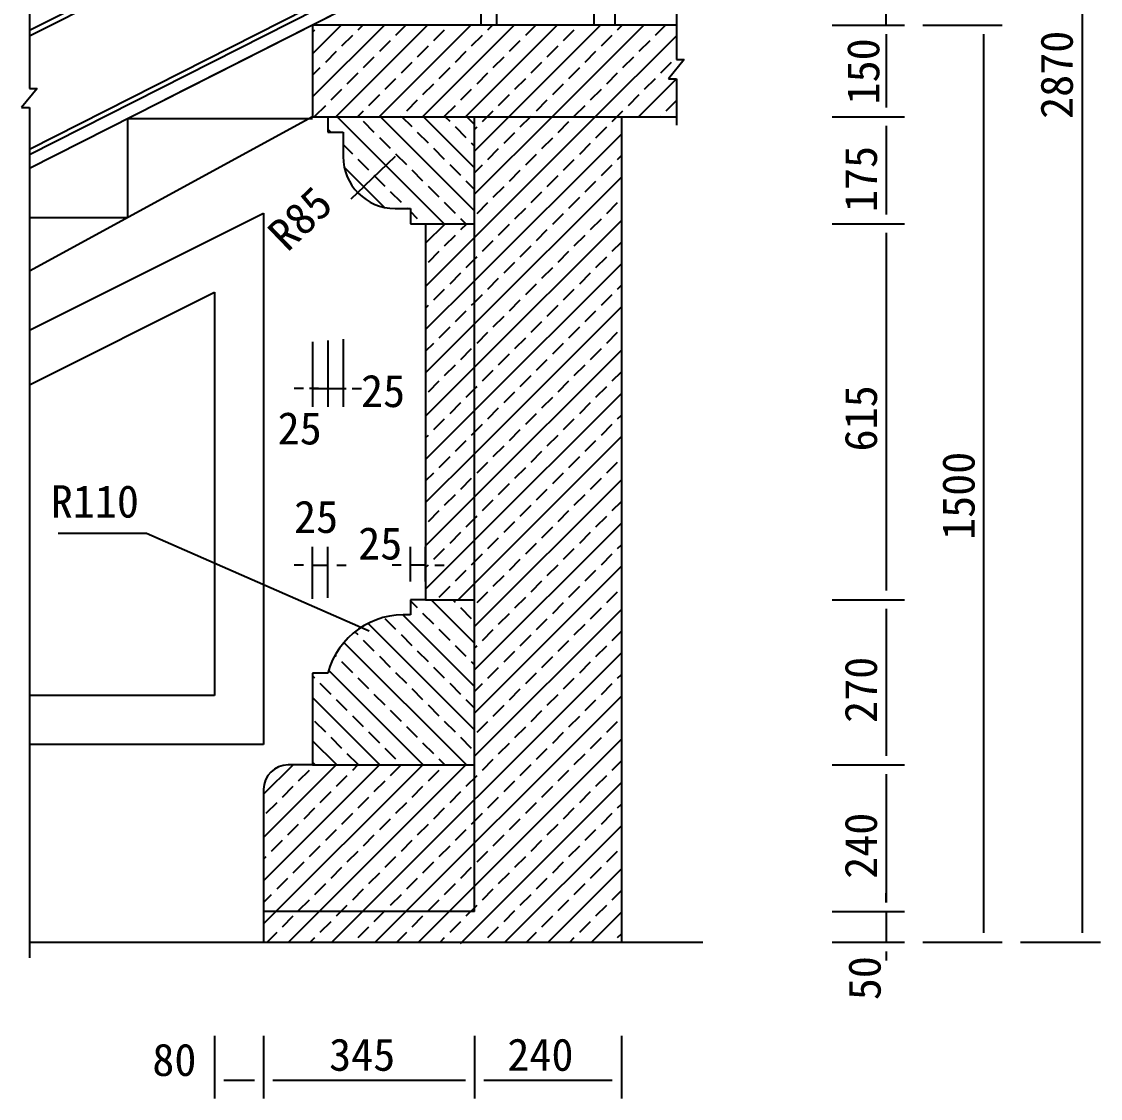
# Model space of a CAD drawing. Header units: metres. Extents: x -351 to 4765, y -725 to 4733.
# Drawn here: x 3001 to 4765, y -392 to 1370 of the extents above; entities that cross this region are included whole.
import ezdxf

# ---------------------------------------------------------------- set-up
doc = ezdxf.new("R2010")
doc.units = ezdxf.units.M
for name, color, linetype in [('2', 2, 'Continuous'), ('3', 3, 'Continuous'), ('4', 4, 'Continuous'), ('7', 7, 'Continuous'), ('BH', 3, 'Continuous'), ('DIM', 3, 'Continuous')]:
    doc.layers.add(name, color=color, linetype=linetype)

msp = doc.modelspace()

# ---------------------------------------------------------------- linework, layer by layer
for p, q in [((3540.28, 1079.65), (3561.87, 1100.48)), ((3569.76, 372.64), (3542.29, 384.69))]:
    msp.add_line(p, q)
at = {"layer": '2'}
msp.add_line((3014, -136.15), (4115.05, -136.15), dxfattribs=at)
at = {"layer": '3'}
for p, q in [((3014, 2339.92), (3014, 1282)), ((3014, 1355.34), (3660.75, 1681.04)), ((3014, 1346.38), (3652.75, 1668.05)), ((3652.75, 1484.37), (3014, 1160.41)), ((3660.75, 1479.46), (3014, 1151.44)), ((4072.03, 1390.31), (4072.03, 1307.69)), ((4084.72, 1307.69), (4059.34, 1276.22)), ((4072.03, 1307.69), (4084.72, 1307.69)), ((3014, 1282), (3014, 1260.38)), ((4059.34, 1276.22), (4072.03, 1276.22)), ((4072.03, 1276.22), (4072.03, 1200.09)), ((3026.69, 1260.38), (3001.31, 1228.9)), ((3014, 1260.38), (3026.69, 1260.38)), ((3001.31, 1228.9), (3014, 1228.9)), ((3014, 1228.9), (3014, 1133.85)), ((3477.03, 1213.85), (3014, 961.29)), ((3174.57, 1210.45), (3174.57, 1048.87)), ((3477.03, 1210.45), (3174.57, 1210.45)), ((3014, 1133.85), (3014, -161.88)), ((3014, 864.9), (3397.03, 1056.42)), ((3174.57, 1048.87), (3014, 1048.87)), ((3397.03, 1056.42), (3397.03, 187.34)), ((3014, 775.46), (3317.03, 926.97)), ((3317.03, 926.97), (3317.03, 267.34)), ((3317.03, 267.34), (3014, 267.34)), ((3397.03, 187.34), (3014, 187.34))]:
    msp.add_line(p, q, dxfattribs=at)
at = {"layer": '4'}
for p, q in [((3752.03, 2433.85), (3752.03, 1363.85)), ((3972.03, 1363.85), (3972.03, 2433.85)), ((4072.03, 1363.85), (3477.03, 1363.85)), ((3477.03, 1363.85), (3477.03, 1363.85)), ((3477.03, 1363.85), (3477.03, 1363.85)), ((3477.03, 1363.85), (3477.03, 1213.85)), ((3477.03, 1213.85), (3502.03, 1213.85)), ((3502.03, 1213.85), (3502.03, 1188.85)), ((3742.03, -86.15), (3742.03, 1213.85)), ((3982.03, 1213.85), (3982.03, -136.15)), ((3502.03, 1188.85), (3527.03, 1188.85)), ((3527.03, 1188.85), (3527.03, 1148.85)), ((3612.03, 1063.85), (3637.03, 1063.85)), ((3637.03, 1063.85), (3637.03, 1038.85)), ((3637.03, 1038.85), (3662.03, 1038.85)), ((3662.03, 1038.85), (3662.03, 423.85)), ((3662.03, 423.85), (3637.03, 423.85)), ((3637.03, 423.85), (3637.03, 398.99)), ((3502.03, 303.85), (3477.03, 303.85)), ((3477.03, 303.85), (3477.03, 153.85)), ((3477.03, 153.85), (3437.03, 153.85)), ((3397.03, 113.85), (3397.03, -136.15)), ((3982.03, -136.15), (3982.03, -136.15))]:
    msp.add_line(p, q, dxfattribs=at)
for centre, radius, start, end in [((3612.03, 1148.85), 85, 180, 270), ((3626.7, 270.31), 129.1, 85.41, 164.94), ((3437.03, 113.85), 40, 90, 180)]:
    msp.add_arc(centre, radius, start, end, dxfattribs=at)
at = {"layer": '7'}
for p, q in [((3777.77, 1483.85), (3777.77, 1363.85)), ((3937.77, 1363.85), (3937.77, 1483.85)), ((3680.75, 1467.18), (3014, 1129.02)), ((3680.75, 1467.18), (3235.78, 1241.5)), ((3502.03, 1213.85), (4072.03, 1213.85)), ((3662.03, 1038.85), (3742.03, 1038.85)), ((3662.03, 423.85), (3742.03, 423.85)), ((3477.03, 153.85), (3742.03, 153.85)), ((3742.03, -86.15), (3397.03, -86.15))]:
    msp.add_line(p, q, dxfattribs=at)
at = {"layer": 'BH'}
for p, q in [((3477.03, 1317.09), (3523.79, 1363.85)), ((3477.03, 1246.38), (3594.5, 1363.85)), ((3515.21, 1213.85), (3665.21, 1363.85)), ((3551.59, 1356.3), (3559.14, 1363.85)), ((3585.92, 1213.85), (3735.92, 1363.85)), ((3613.46, 1347.46), (3629.86, 1363.85)), ((3656.63, 1213.85), (3806.63, 1363.85)), ((3727.34, 1213.85), (3877.34, 1363.85)), ((3763.72, 1356.3), (3771.28, 1363.85)), ((3798.05, 1213.85), (3948.05, 1363.85)), ((3825.59, 1347.46), (3841.99, 1363.85)), ((3868.76, 1213.85), (4018.76, 1363.85)), ((3975.85, 1356.3), (3983.41, 1363.85)), ((4037.72, 1347.46), (4054.12, 1363.85)), ((3477.03, 1352.45), (3480.88, 1356.3)), ((3525.07, 1329.78), (3542.75, 1347.46)), ((3675.33, 1338.62), (3693.01, 1356.3)), ((3737.2, 1329.78), (3754.88, 1347.46)), ((3887.46, 1338.62), (3905.14, 1356.3)), ((3939.47, 1213.85), (4072.03, 1346.41)), ((3949.34, 1329.78), (3967.01, 1347.46)), ((3586.94, 1320.94), (3604.62, 1338.62)), ((3648.82, 1312.1), (3666.49, 1329.78)), ((3799.08, 1320.94), (3816.75, 1338.62)), ((3860.95, 1312.1), (3878.63, 1329.78)), ((4011.21, 1320.94), (4028.89, 1338.62)), ((3498.56, 1303.26), (3516.23, 1320.94)), ((3560.43, 1294.43), (3578.1, 1312.1)), ((3710.69, 1303.26), (3728.36, 1320.94)), ((3772.56, 1294.43), (3790.24, 1312.1)), ((3922.82, 1303.26), (3940.5, 1320.94)), ((3984.69, 1294.43), (4002.37, 1312.1)), ((3477.03, 1281.74), (3489.72, 1294.43)), ((3622.3, 1285.59), (3639.98, 1303.26)), ((3684.17, 1276.75), (3701.85, 1294.43)), ((3834.43, 1285.59), (3852.11, 1303.26)), ((3896.3, 1276.75), (3913.98, 1294.43)), ((4046.56, 1285.59), (4064.24, 1303.26)), ((3533.91, 1267.91), (3551.59, 1285.59)), ((3595.78, 1259.07), (3613.46, 1276.75)), ((3746.04, 1267.91), (3763.72, 1285.59)), ((3807.91, 1259.07), (3825.59, 1276.75)), ((3958.17, 1267.91), (3975.85, 1285.59)), ((4010.19, 1213.85), (4072.03, 1275.7)), ((4020.05, 1259.07), (4037.72, 1276.75)), ((3507.39, 1241.39), (3525.07, 1259.07)), ((3657.65, 1250.23), (3675.33, 1267.91)), ((3719.53, 1241.39), (3737.2, 1259.07)), ((3869.79, 1250.23), (3887.46, 1267.91)), ((3931.66, 1241.39), (3949.34, 1259.07)), ((3569.27, 1232.55), (3586.94, 1250.23)), ((3631.14, 1223.72), (3648.82, 1241.39)), ((3781.4, 1232.55), (3799.08, 1250.23)), ((3843.27, 1223.72), (3860.95, 1241.39)), ((3993.53, 1232.55), (4011.21, 1250.23)), ((4055.4, 1223.72), (4072.03, 1240.34)), ((3480.88, 1214.88), (3498.56, 1232.55)), ((3550.57, 1213.85), (3560.43, 1223.72)), ((3693.01, 1214.88), (3710.69, 1232.55)), ((3762.7, 1213.85), (3772.56, 1223.72)), ((3905.14, 1214.88), (3922.82, 1232.55)), ((3974.83, 1213.85), (3984.69, 1223.72)), ((3692.26, 1038.85), (3517.26, 1213.85)), ((3578.1, 1188.36), (3560.43, 1206.04)), ((3742.03, 1059.79), (3587.97, 1213.85)), ((3621.28, 1213.85), (3622.3, 1214.88)), ((3639.98, 1197.2), (3623.32, 1213.85)), ((3742.03, 1130.5), (3658.68, 1213.85)), ((3701.85, 1206.04), (3694.03, 1213.85)), ((3742.03, 1201.21), (3729.39, 1213.85)), ((3742.03, 1157.83), (3798.05, 1213.85)), ((3742.03, 1087.12), (3868.76, 1213.85)), ((3742.03, 1016.41), (3939.47, 1213.85)), ((3754.88, 1206.04), (3762.7, 1213.85)), ((3816.75, 1197.2), (3833.41, 1213.85)), ((3833.41, 1213.85), (3834.43, 1214.88)), ((3878.63, 1188.36), (3896.3, 1206.04)), ((3967.01, 1206.04), (3974.83, 1213.85)), ((4045.54, 1213.85), (4046.56, 1214.88)), ((3506.9, 1188.85), (3502.03, 1193.73)), ((3666.49, 1170.68), (3648.82, 1188.36)), ((3728.36, 1179.52), (3710.69, 1197.2)), ((3742.03, 1193.18), (3746.04, 1197.2)), ((3742.03, 945.7), (3982.03, 1185.7)), ((3790.24, 1170.68), (3807.91, 1188.36)), ((3940.5, 1179.52), (3958.17, 1197.2)), ((3542.75, 1153), (3527.03, 1168.73)), ((3604.62, 1161.84), (3586.94, 1179.52)), ((3742.03, 1165.86), (3737.2, 1170.68)), ((3852.11, 1161.84), (3869.79, 1179.52)), ((3913.98, 1153), (3931.66, 1170.68)), ((3631.14, 1135.33), (3613.46, 1153)), ((3693.01, 1144.17), (3675.33, 1161.84)), ((3763.72, 1144.17), (3781.4, 1161.84)), ((3825.59, 1135.33), (3843.27, 1153)), ((3975.85, 1144.17), (3982.03, 1150.34)), ((3594.77, 1065.62), (3528.8, 1131.6)), ((3569.27, 1126.49), (3551.59, 1144.17)), ((3719.53, 1117.65), (3701.85, 1135.33)), ((3742.03, 1122.47), (3754.88, 1135.33)), ((3887.46, 1126.49), (3905.14, 1144.17)), ((3949.34, 1117.65), (3967.01, 1135.33)), ((3595.78, 1099.97), (3578.1, 1117.65)), ((3657.65, 1108.81), (3639.98, 1126.49)), ((3742.03, 874.99), (3982.03, 1114.99)), ((3799.08, 1108.81), (3816.75, 1126.49)), ((3860.95, 1099.97), (3878.63, 1117.65)), ((3684.17, 1082.29), (3666.49, 1099.97)), ((3742.03, 1095.15), (3728.36, 1108.81)), ((3772.56, 1082.29), (3790.24, 1099.97)), ((3922.82, 1091.13), (3940.5, 1108.81)), ((3622.3, 1073.45), (3604.62, 1091.13)), ((3834.43, 1073.45), (3852.11, 1091.13)), ((3896.3, 1064.62), (3913.98, 1082.29)), ((3631.9, 1063.85), (3631.14, 1064.62)), ((3648.82, 1046.94), (3637.03, 1058.73)), ((3710.69, 1055.78), (3693.01, 1073.45)), ((3746.04, 1055.78), (3763.72, 1073.45)), ((3807.91, 1046.94), (3825.59, 1064.62)), ((3958.17, 1055.78), (3975.85, 1073.45)), ((3727.61, 1038.85), (3719.53, 1046.94)), ((3742.03, 804.28), (3982.03, 1044.28)), ((3869.79, 1038.1), (3887.46, 1055.78)), ((3931.66, 1029.26), (3949.34, 1046.94)), ((3662.03, 1007.12), (3693.76, 1038.85)), ((3719.53, 1029.26), (3729.12, 1038.85)), ((3781.4, 1020.42), (3799.08, 1038.1)), ((3843.27, 1011.58), (3860.95, 1029.26)), ((3662.03, 936.41), (3742.03, 1016.41)), ((3693.01, 1002.74), (3710.69, 1020.42)), ((3754.88, 993.91), (3772.56, 1011.58)), ((3905.14, 1002.74), (3922.82, 1020.42)), ((3967.01, 993.91), (3982.03, 1008.92)), ((3666.49, 976.23), (3684.17, 993.91)), ((3816.75, 985.07), (3834.43, 1002.74)), ((3878.63, 976.23), (3896.3, 993.91)), ((3728.36, 967.39), (3742.03, 981.05)), ((3742.03, 981.05), (3746.04, 985.07)), ((3742.03, 733.56), (3982.03, 973.56)), ((3790.24, 958.55), (3807.91, 976.23)), ((3940.5, 967.39), (3958.17, 985.07)), ((3701.85, 940.87), (3719.53, 958.55)), ((3852.11, 949.71), (3869.79, 967.39)), ((3913.98, 940.87), (3931.66, 958.55)), ((3662.03, 865.7), (3742.03, 945.7)), ((3763.72, 932.03), (3781.4, 949.71)), ((3825.59, 923.19), (3843.27, 940.87)), ((3975.85, 932.03), (3982.03, 938.21)), ((3675.33, 914.36), (3693.01, 932.03)), ((3742.03, 910.34), (3754.88, 923.19)), ((3887.46, 914.36), (3905.14, 932.03)), ((3949.34, 905.52), (3967.01, 923.19)), ((3662.03, 901.05), (3666.49, 905.52)), ((3737.2, 905.52), (3742.03, 910.34)), ((3742.03, 662.85), (3982.03, 902.85)), ((3799.08, 896.68), (3816.75, 914.36)), ((3860.95, 887.84), (3878.63, 905.52)), ((3710.69, 879), (3728.36, 896.68)), ((3772.56, 870.16), (3790.24, 887.84)), ((3922.82, 879), (3940.5, 896.68)), ((3662.03, 794.99), (3742.03, 874.99)), ((3684.17, 852.48), (3701.85, 870.16)), ((3834.43, 861.32), (3852.11, 879)), ((3896.3, 852.48), (3913.98, 870.16)), ((3746.04, 843.65), (3763.72, 861.32)), ((3807.91, 834.81), (3825.59, 852.48)), ((3958.17, 843.65), (3975.85, 861.32)), ((3662.03, 830.34), (3675.33, 843.65)), ((3719.53, 817.13), (3737.2, 834.81)), ((3742.03, 592.14), (3982.03, 832.14)), ((3869.79, 825.97), (3887.46, 843.65)), ((3931.66, 817.13), (3949.34, 834.81)), ((3781.4, 808.29), (3799.08, 825.97)), ((3843.27, 799.45), (3860.95, 817.13)), ((3662.03, 724.28), (3742.03, 804.28)), ((3693.01, 790.61), (3710.69, 808.29)), ((3754.88, 781.77), (3772.56, 799.45)), ((3905.14, 790.61), (3922.82, 808.29)), ((3967.01, 781.77), (3982.03, 796.79)), ((3666.49, 764.1), (3684.17, 781.77)), ((3816.75, 772.93), (3834.43, 790.61)), ((3878.63, 764.1), (3896.3, 781.77)), ((3728.36, 755.26), (3742.03, 768.92)), ((3742.03, 768.92), (3746.04, 772.93)), ((3742.03, 521.43), (3982.03, 761.43)), ((3790.24, 746.42), (3807.91, 764.1)), ((3940.5, 755.26), (3958.17, 772.93)), ((3701.85, 728.74), (3719.53, 746.42)), ((3852.11, 737.58), (3869.79, 755.26)), ((3913.98, 728.74), (3931.66, 746.42)), ((3662.03, 653.56), (3742.03, 733.56)), ((3763.72, 719.9), (3781.4, 737.58)), ((3825.59, 711.06), (3843.27, 728.74)), ((3975.85, 719.9), (3982.03, 726.08)), ((3675.33, 702.22), (3693.01, 719.9)), ((3742.03, 698.21), (3754.88, 711.06)), ((3887.46, 702.22), (3905.14, 719.9)), ((3949.34, 693.38), (3967.01, 711.06)), ((3662.03, 688.92), (3666.49, 693.38)), ((3737.2, 693.38), (3742.03, 698.21)), ((3742.03, 450.72), (3982.03, 690.72)), ((3799.08, 684.55), (3816.75, 702.22)), ((3860.95, 675.71), (3878.63, 693.38)), ((3710.69, 666.87), (3728.36, 684.55)), ((3772.56, 658.03), (3790.24, 675.71)), ((3922.82, 666.87), (3940.5, 684.55)), ((3662.03, 582.85), (3742.03, 662.85)), ((3684.17, 640.35), (3701.85, 658.03)), ((3834.43, 649.19), (3852.11, 666.87)), ((3896.3, 640.35), (3913.98, 658.03)), ((3746.04, 631.51), (3763.72, 649.19)), ((3807.91, 622.67), (3825.59, 640.35)), ((3958.17, 631.51), (3975.85, 649.19)), ((3662.03, 618.21), (3675.33, 631.51)), ((3719.53, 605), (3737.2, 622.67)), ((3742.03, 380.01), (3982.03, 620.01)), ((3869.79, 613.84), (3887.46, 631.51)), ((3931.66, 605), (3949.34, 622.67)), ((3781.4, 596.16), (3799.08, 613.84)), ((3843.27, 587.32), (3860.95, 605)), ((3662.03, 512.14), (3742.03, 592.14)), ((3693.01, 578.48), (3710.69, 596.16)), ((3754.88, 569.64), (3772.56, 587.32)), ((3905.14, 578.48), (3922.82, 596.16)), ((3967.01, 569.64), (3982.03, 584.66)), ((3666.49, 551.96), (3684.17, 569.64)), ((3816.75, 560.8), (3834.43, 578.48)), ((3878.63, 551.96), (3896.3, 569.64)), ((3728.36, 543.12), (3742.03, 556.79)), ((3742.03, 556.79), (3746.04, 560.8)), ((3742.03, 309.3), (3982.03, 549.3)), ((3790.24, 534.29), (3807.91, 551.96)), ((3940.5, 543.12), (3958.17, 560.8)), ((3701.85, 516.61), (3719.53, 534.29)), ((3852.11, 525.45), (3869.79, 543.12)), ((3913.98, 516.61), (3931.66, 534.29)), ((3662.03, 441.43), (3742.03, 521.43)), ((3763.72, 507.77), (3781.4, 525.45)), ((3825.59, 498.93), (3843.27, 516.61)), ((3975.85, 507.77), (3982.03, 513.95)), ((3675.33, 490.09), (3693.01, 507.77)), ((3742.03, 486.08), (3754.88, 498.93)), ((3887.46, 490.09), (3905.14, 507.77)), ((3949.34, 481.25), (3967.01, 498.93)), ((3662.03, 476.79), (3666.49, 481.25)), ((3737.2, 481.25), (3742.03, 486.08)), ((3742.03, 238.59), (3982.03, 478.59)), ((3799.08, 472.41), (3816.75, 490.09)), ((3860.95, 463.58), (3878.63, 481.25)), ((3710.69, 454.74), (3728.36, 472.41)), ((3772.56, 445.9), (3790.24, 463.58)), ((3922.82, 454.74), (3940.5, 472.41)), ((3684.17, 428.22), (3701.85, 445.9)), ((3715.16, 423.85), (3742.03, 450.72)), ((3834.43, 437.06), (3852.11, 454.74)), ((3896.3, 428.22), (3913.98, 445.9)), ((3742.03, 352.68), (3670.86, 423.85)), ((3710.69, 419.38), (3706.21, 423.85)), ((3742.03, 423.4), (3741.57, 423.85)), ((3746.04, 419.38), (3763.72, 437.06)), ((3807.91, 410.54), (3825.59, 428.22)), ((3958.17, 419.38), (3975.85, 437.06)), ((3648.82, 410.54), (3637.03, 422.33)), ((3737.2, 392.86), (3719.53, 410.54)), ((3742.03, 167.88), (3982.03, 407.88)), ((3869.79, 401.7), (3887.46, 419.38)), ((3931.66, 392.86), (3949.34, 410.54)), ((3613.46, 375.19), (3595.78, 392.86)), ((3742.03, 281.97), (3624.61, 399.39)), ((3675.33, 384.03), (3657.65, 401.7)), ((3781.4, 384.03), (3799.08, 401.7)), ((3843.27, 375.19), (3860.95, 392.86)), ((3551.59, 366.35), (3546.48, 371.46)), ((3742.03, 211.26), (3568, 385.29)), ((3701.85, 357.51), (3684.17, 375.19)), ((3754.88, 357.51), (3772.56, 375.19)), ((3905.14, 366.35), (3922.82, 384.03)), ((3967.01, 357.51), (3982.03, 372.52)), ((3728.73, 153.85), (3528.48, 354.1)), ((3578.1, 339.83), (3560.43, 357.51)), ((3639.98, 348.67), (3622.3, 366.35)), ((3816.75, 348.67), (3834.43, 366.35)), ((3878.63, 339.83), (3896.3, 357.51)), ((3508.71, -136.15), (3982.03, 337.17)), ((3666.49, 322.15), (3648.82, 339.83)), ((3728.36, 330.99), (3710.69, 348.67)), ((3742.03, 344.66), (3746.04, 348.67)), ((3790.24, 322.15), (3807.91, 339.83)), ((3940.5, 330.99), (3958.17, 348.67)), ((3516.23, 330.99), (3513.98, 333.25)), ((3542.75, 304.48), (3525.07, 322.15)), ((3604.62, 313.32), (3586.94, 330.99)), ((3742.03, 317.33), (3737.2, 322.15)), ((3852.11, 313.32), (3869.79, 330.99)), ((3913.98, 304.48), (3931.66, 322.15)), ((3658.02, 153.85), (3503.37, 308.5)), ((3631.14, 286.8), (3613.46, 304.48)), ((3693.01, 295.64), (3675.33, 313.32)), ((3763.72, 295.64), (3781.4, 313.32)), ((3825.59, 286.8), (3843.27, 304.48)), ((3975.85, 295.64), (3982.03, 301.81)), ((3480.88, 295.64), (3477.03, 299.49)), ((3507.39, 269.12), (3489.72, 286.8)), ((3569.27, 277.96), (3551.59, 295.64)), ((3719.53, 269.12), (3701.85, 286.8)), ((3742.03, 273.95), (3754.88, 286.8)), ((3887.46, 277.96), (3905.14, 295.64)), ((3949.34, 269.12), (3967.01, 286.8)), ((3595.78, 251.44), (3578.1, 269.12)), ((3579.42, -136.15), (3982.03, 266.46)), ((3657.65, 260.28), (3639.98, 277.96)), ((3799.08, 260.28), (3816.75, 277.96)), ((3860.95, 251.44), (3878.63, 269.12)), ((3587.31, 153.85), (3477.03, 264.13)), ((3533.91, 242.6), (3516.23, 260.28)), ((3684.17, 233.77), (3666.49, 251.44)), ((3742.03, 246.62), (3728.36, 260.28)), ((3772.56, 233.77), (3790.24, 251.44)), ((3922.82, 242.6), (3940.5, 260.28)), ((3560.43, 216.09), (3542.75, 233.77)), ((3622.3, 224.93), (3604.62, 242.6)), ((3834.43, 224.93), (3852.11, 242.6)), ((3896.3, 216.09), (3913.98, 233.77)), ((3498.56, 207.25), (3480.88, 224.93)), ((3648.82, 198.41), (3631.14, 216.09)), ((3710.69, 207.25), (3693.01, 224.93)), ((3746.04, 207.25), (3763.72, 224.93)), ((3807.91, 198.41), (3825.59, 216.09)), ((3958.17, 207.25), (3975.85, 224.93)), ((3525.07, 180.73), (3507.39, 198.41)), ((3586.94, 189.57), (3569.27, 207.25)), ((3650.13, -136.15), (3982.03, 195.75)), ((3737.2, 180.73), (3719.53, 198.41)), ((3869.79, 189.57), (3887.46, 207.25)), ((3931.66, 180.73), (3949.34, 198.41)), ((3516.59, 153.85), (3477.03, 193.42)), ((3613.46, 163.05), (3595.78, 180.73)), ((3675.33, 171.89), (3657.65, 189.57)), ((3781.4, 171.89), (3799.08, 189.57)), ((3843.27, 163.05), (3860.95, 180.73)), ((3551.59, 154.22), (3533.91, 171.89)), ((3693.37, 153.85), (3684.17, 163.05)), ((3754.88, 145.38), (3772.56, 163.05)), ((3905.14, 154.22), (3922.82, 171.89)), ((3967.01, 145.38), (3982.03, 160.39)), ((3397.03, 105.72), (3445.16, 153.85)), ((3397.03, 35.01), (3515.87, 153.85)), ((3397.03, -35.7), (3586.58, 153.85)), ((3397.03, -106.41), (3657.29, 153.85)), ((3438, -136.15), (3728, 153.85)), ((3454.36, 127.7), (3472.04, 145.38)), ((3481.24, 153.85), (3477.03, 158.07)), ((3542.75, 145.38), (3551.23, 153.85)), ((3604.62, 136.54), (3621.94, 153.85)), ((3622.66, 153.85), (3622.3, 154.22)), ((3666.49, 127.7), (3684.17, 145.38)), ((3816.75, 136.54), (3834.43, 154.22)), ((3878.63, 127.7), (3896.3, 145.38)), ((3516.23, 118.86), (3533.91, 136.54)), ((3578.1, 110.02), (3595.78, 127.7)), ((3718.87, -138.12), (3982.03, 125.04)), ((3728.36, 118.86), (3746.04, 136.54)), ((3790.24, 110.02), (3807.91, 127.7)), ((3940.5, 118.86), (3958.17, 136.54)), ((3427.84, 101.18), (3445.52, 118.86)), ((3489.72, 92.34), (3507.39, 110.02)), ((3639.98, 101.18), (3657.65, 118.86)), ((3701.85, 92.34), (3719.53, 110.02)), ((3852.11, 101.18), (3869.79, 118.86)), ((3913.98, 92.34), (3931.66, 110.02)), ((3401.33, 74.67), (3419.01, 92.34)), ((3551.59, 83.51), (3569.27, 101.18)), ((3613.46, 74.67), (3631.14, 92.34)), ((3763.72, 83.51), (3781.4, 101.18)), ((3825.59, 74.67), (3843.27, 92.34)), ((3975.85, 83.51), (3982.03, 89.68)), ((3463.2, 65.83), (3480.88, 83.51)), ((3525.07, 56.99), (3542.75, 74.67)), ((3675.33, 65.83), (3693.01, 83.51)), ((3737.2, 56.99), (3754.88, 74.67)), ((3887.46, 65.83), (3905.14, 83.51)), ((3949.34, 56.99), (3967.01, 74.67)), ((3436.68, 39.31), (3454.36, 56.99)), ((3586.94, 48.15), (3604.62, 65.83)), ((3648.82, 39.31), (3666.49, 56.99)), ((3791.56, -136.15), (3982.03, 54.33)), ((3799.08, 48.15), (3816.75, 65.83)), ((3860.95, 39.31), (3878.63, 56.99)), ((3498.56, 30.47), (3516.23, 48.15)), ((3560.43, 21.63), (3578.1, 39.31)), ((3710.69, 30.47), (3728.36, 48.15)), ((3772.56, 21.63), (3790.24, 39.31)), ((3922.82, 30.47), (3940.5, 48.15)), ((3410.17, 12.79), (3427.84, 30.47)), ((3472.04, 3.96), (3489.72, 21.63)), ((3622.3, 12.79), (3639.98, 30.47)), ((3684.17, 3.96), (3701.85, 21.63)), ((3834.43, 12.79), (3852.11, 30.47)), ((3896.3, 3.96), (3913.98, 21.63)), ((3397.03, -0.34), (3401.33, 3.96)), ((3533.91, -4.88), (3551.59, 12.79)), ((3595.78, -13.72), (3613.46, 3.96)), ((3746.04, -4.88), (3763.72, 12.79)), ((3807.91, -13.72), (3825.59, 3.96)), ((3958.17, -4.88), (3975.85, 12.79)), ((3445.52, -22.56), (3463.2, -4.88)), ((3507.39, -31.4), (3525.07, -13.72)), ((3657.65, -22.56), (3675.33, -4.88)), ((3719.53, -31.4), (3737.2, -13.72)), ((3862.27, -136.15), (3982.03, -16.38)), ((3869.79, -22.56), (3887.46, -4.88)), ((3931.66, -31.4), (3949.34, -13.72)), ((3419.01, -49.08), (3436.68, -31.4)), ((3569.27, -40.24), (3586.94, -22.56)), ((3631.14, -49.08), (3648.82, -31.4)), ((3781.4, -40.24), (3799.08, -22.56)), ((3843.27, -49.08), (3860.95, -31.4)), ((3480.88, -57.92), (3498.56, -40.24)), ((3542.75, -66.75), (3560.43, -49.08)), ((3693.01, -57.92), (3710.69, -40.24)), ((3754.88, -66.75), (3772.56, -49.08)), ((3905.14, -57.92), (3922.82, -40.24)), ((3967.01, -66.75), (3982.03, -51.74)), ((3397.03, -71.05), (3410.17, -57.92)), ((3454.36, -84.43), (3472.04, -66.75)), ((3604.62, -75.59), (3622.3, -57.92)), ((3666.49, -84.43), (3684.17, -66.75)), ((3816.75, -75.59), (3834.43, -57.92)), ((3878.63, -84.43), (3896.3, -66.75)), ((3516.23, -93.27), (3533.91, -75.59)), ((3578.1, -102.11), (3595.78, -84.43)), ((3728.36, -93.27), (3746.04, -75.59)), ((3790.24, -102.11), (3807.91, -84.43)), ((3932.98, -136.15), (3982.03, -87.1)), ((3940.5, -93.27), (3958.17, -75.59)), ((3427.84, -110.95), (3445.52, -93.27)), ((3489.72, -119.79), (3507.39, -102.11)), ((3639.98, -110.95), (3657.65, -93.27)), ((3701.85, -119.79), (3719.53, -102.11)), ((3852.11, -110.95), (3869.79, -93.27)), ((3913.98, -119.79), (3931.66, -102.11)), ((3402.65, -136.15), (3419.01, -119.79)), ((3551.59, -128.63), (3569.27, -110.95)), ((3614.78, -136.15), (3631.14, -119.79)), ((3763.72, -128.63), (3781.4, -110.95)), ((3826.91, -136.15), (3843.27, -119.79)), ((3975.85, -128.63), (3982.03, -122.45)), ((3473.36, -136.15), (3480.88, -128.63)), ((3685.49, -136.15), (3693.01, -128.63)), ((3897.62, -136.15), (3905.14, -128.63))]:
    msp.add_line(p, q, dxfattribs=at)
at = {"layer": 'DIM'}
for p, q in [((4735.37, 2718.85), (4735.37, -121.15)), ((4415.2, 1363.85), (4415.2, 1413.85)), ((4415.2, 1363.85), (4415.2, 1413.85)), ((4326.72, 1363.85), (4445.2, 1363.85)), ((4475.2, 1363.85), (4604.84, 1363.85)), ((4415.2, 1348.85), (4415.2, 1228.85)), ((4415.2, 1348.85), (4415.2, 1333.85)), ((4574.84, -121.15), (4574.84, 1348.85)), ((4326.72, 1213.85), (4445.2, 1213.85)), ((4326.72, 1213.85), (4445.2, 1213.85)), ((4415.2, 1198.85), (4415.2, 1053.85)), ((3612.03, 1148.85), (3561.64, 1100.26)), ((4326.72, 1038.85), (4445.2, 1038.85)), ((4326.72, 1038.85), (4445.2, 1038.85)), ((4415.2, 1023.85), (4415.2, 438.85)), ((3502.03, 848.02), (3502.03, 739.34)), ((3502.03, 848.02), (3502.03, 739.34)), ((3527.03, 850.09), (3527.03, 739.34)), ((3477.03, 845.95), (3477.03, 739.34)), ((3462.03, 769.34), (3447.03, 769.34)), ((3487.03, 769.34), (3472.03, 769.34)), ((3477.03, 769.34), (3502.03, 769.34)), ((3477.03, 769.34), (3502.03, 769.34)), ((3502.03, 769.34), (3527.03, 769.34)), ((3502.03, 769.34), (3527.03, 769.34)), ((3517.03, 769.34), (3532.03, 769.34)), ((3542.03, 769.34), (3557.03, 769.34)), ((3477.03, 425.16), (3477.03, 510.54)), ((3502.03, 427.15), (3502.03, 510.54)), ((3637.03, 453.85), (3637.03, 510.54)), ((3662.03, 453.85), (3662.03, 510.54)), ((3462.03, 480.54), (3447.03, 480.54)), ((3477.03, 480.54), (3502.03, 480.54)), ((3477.03, 480.54), (3502.03, 480.54)), ((3517.03, 480.54), (3532.03, 480.54)), ((3622.03, 480.54), (3607.03, 480.54)), ((3662.03, 480.54), (3637.03, 480.54)), ((3662.03, 480.54), (3637.03, 480.54)), ((3677.03, 480.54), (3692.03, 480.54)), ((4326.72, 423.85), (4445.2, 423.85)), ((4326.72, 423.85), (4445.2, 423.85)), ((4415.2, 408.85), (4415.2, 168.85)), ((4326.72, 153.85), (4445.2, 153.85)), ((4326.72, 153.85), (4445.2, 153.85)), ((4415.2, 138.85), (4415.2, -71.15)), ((4415.2, -71.15), (4415.2, -56.15)), ((4326.72, -86.15), (4445.2, -86.15)), ((4326.72, -86.15), (4445.2, -86.15)), ((4415.2, -86.15), (4415.2, -136.15)), ((4415.2, -86.15), (4415.2, -136.15)), ((4326.72, -136.15), (4445.2, -136.15)), ((4475.2, -136.15), (4604.84, -136.15)), ((4634.84, -136.15), (4765.37, -136.15)), ((4415.2, -151.15), (4415.2, -166.15)), ((3317.03, -289.35), (3317.03, -391.74)), ((3397.03, -289.35), (3397.03, -391.74)), ((3397.03, -289.35), (3397.03, -391.74)), ((3742.03, -289.35), (3742.03, -391.74)), ((3742.03, -289.35), (3742.03, -391.74)), ((3982.03, -289.35), (3982.03, -391.74)), ((3332.03, -361.74), (3382.03, -361.74)), ((3412.03, -361.74), (3727.03, -361.74)), ((3757.03, -361.74), (3967.03, -361.74))]:
    msp.add_line(p, q, dxfattribs=at)
msp.add_lwpolyline([(3542.58, 384.56), (3205.41, 532.39), (3061.21, 532.39)], dxfattribs=at)

# ---------------------------------------------------------------- texts
at = {"layer": 'BH'}
for s, rotation, p in [('2870', 90, (4720.19, 1210.41)), ('150', 90, (4403.85, 1234.08)), ('175', 90, (4400.03, 1058.03)), ('R85', 43.96, (3436.06, 991.01)), ('615', 90, (4400.03, 666.5)), ('1500', 90, (4559.66, 521.77)), ('270', 90, (4400.03, 222.44)), ('240', 90, (4400.03, -32.56)), ('50', 90, (4406.03, -231.11))]:
    msp.add_text(s, height=53, rotation=rotation, dxfattribs=at).set_placement(p)
for s, p in [('25', (3556.36, 739.08)), ('25', (3419.98, 677.91)), ('25', (3446.87, 533.21)), ('25', (3551.68, 489.71)), ('345', (3504.15, -346.57)), ('240', (3795.61, -346.57)), ('80', (3215.09, -355))]:
    msp.add_text(s, height=53, dxfattribs=at).set_placement(p)
at = {"layer": 'DIM'}
msp.add_text('R110', height=53, dxfattribs=at).set_placement((3049.05, 558.3))

doc.saveas('drawing.dxf')
